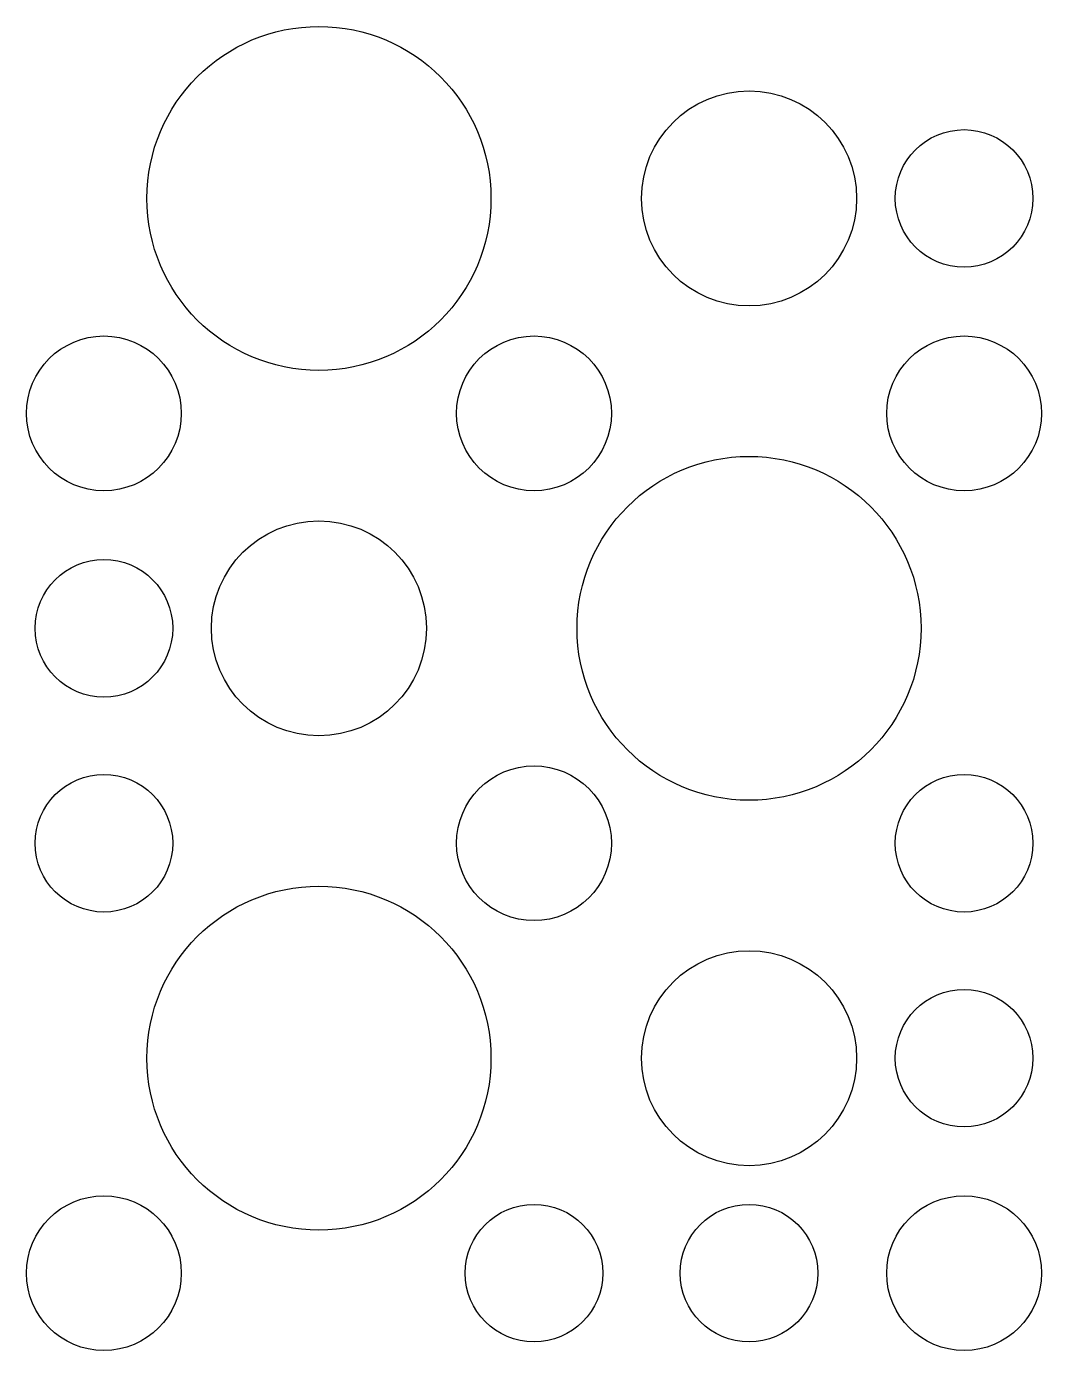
# Model space of a CAD drawing. Extents: x -638 to -402, y -218 to 90.
import ezdxf

# ---------------------------------------------------------------- set-up
doc = ezdxf.new("R2010")
doc.units = 0

msp = doc.modelspace()

# ---------------------------------------------------------------- linework, layer by layer
for centre, radius in [((-570, 50), 40), ((-470, 50), 25), ((-420, 50), 16), ((-620, 0), 18), ((-520, 0), 18), ((-420, 0), 18), ((-470, -50), 40), ((-570, -50), 25), ((-620, -50), 16), ((-520, -100), 18), ((-620, -100), 16), ((-420, -100), 16), ((-570, -150), 40), ((-470, -150), 25), ((-420, -150), 16), ((-620, -200), 18), ((-520, -200), 16), ((-470, -200), 16), ((-420, -200), 18)]:
    msp.add_circle(centre, radius)

doc.saveas('drawing.dxf')
